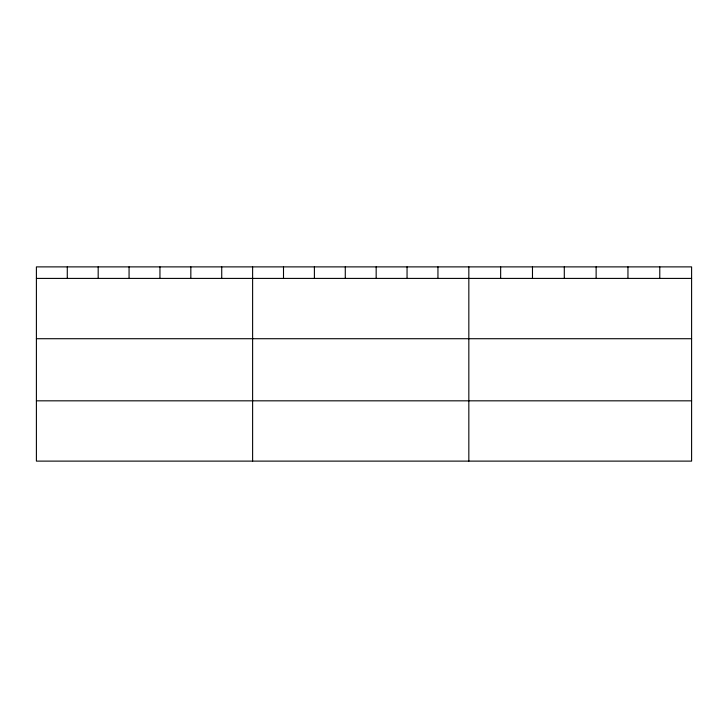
<?xml version="1.0" encoding="UTF-8"?>
<svg xmlns="http://www.w3.org/2000/svg" width="728" height="728" viewBox="0 0 728 728"><rect width="100%" height="100%" fill="white"/><g stroke="black" fill="none" stroke-linecap="round" stroke-linejoin="round"><path stroke-width="1.09" d="M691.6 278.414L691.6 461.115L36.4 461.115L36.4 266.885L691.6 266.885L691.6 278.414L36.4 278.414M36.4 338.711L691.6 338.711M36.4 400.828L691.6 400.828M659.777 266.885L659.777 278.414M627.955 266.885L627.955 278.414M596.132 266.885L596.132 278.414M564.3 266.885L564.3 278.414M532.477 266.885L532.477 278.414M500.655 266.885L500.655 278.414M468.832 266.885L468.832 461.115M437.947 266.885L437.947 278.414M407.052 266.885L407.052 278.414M376.167 266.885L376.167 278.414M345.281 266.885L345.281 278.414M314.396 266.885L314.396 278.414M283.501 266.885L283.501 278.414M252.616 266.885L252.616 461.115M221.731 266.885L221.731 278.414M190.836 266.885L190.836 278.414M159.951 266.885L159.951 278.414M129.065 266.885L129.065 278.414M98.18 266.885L98.18 278.414M67.285 266.885L67.285 278.414"/></g></svg>
